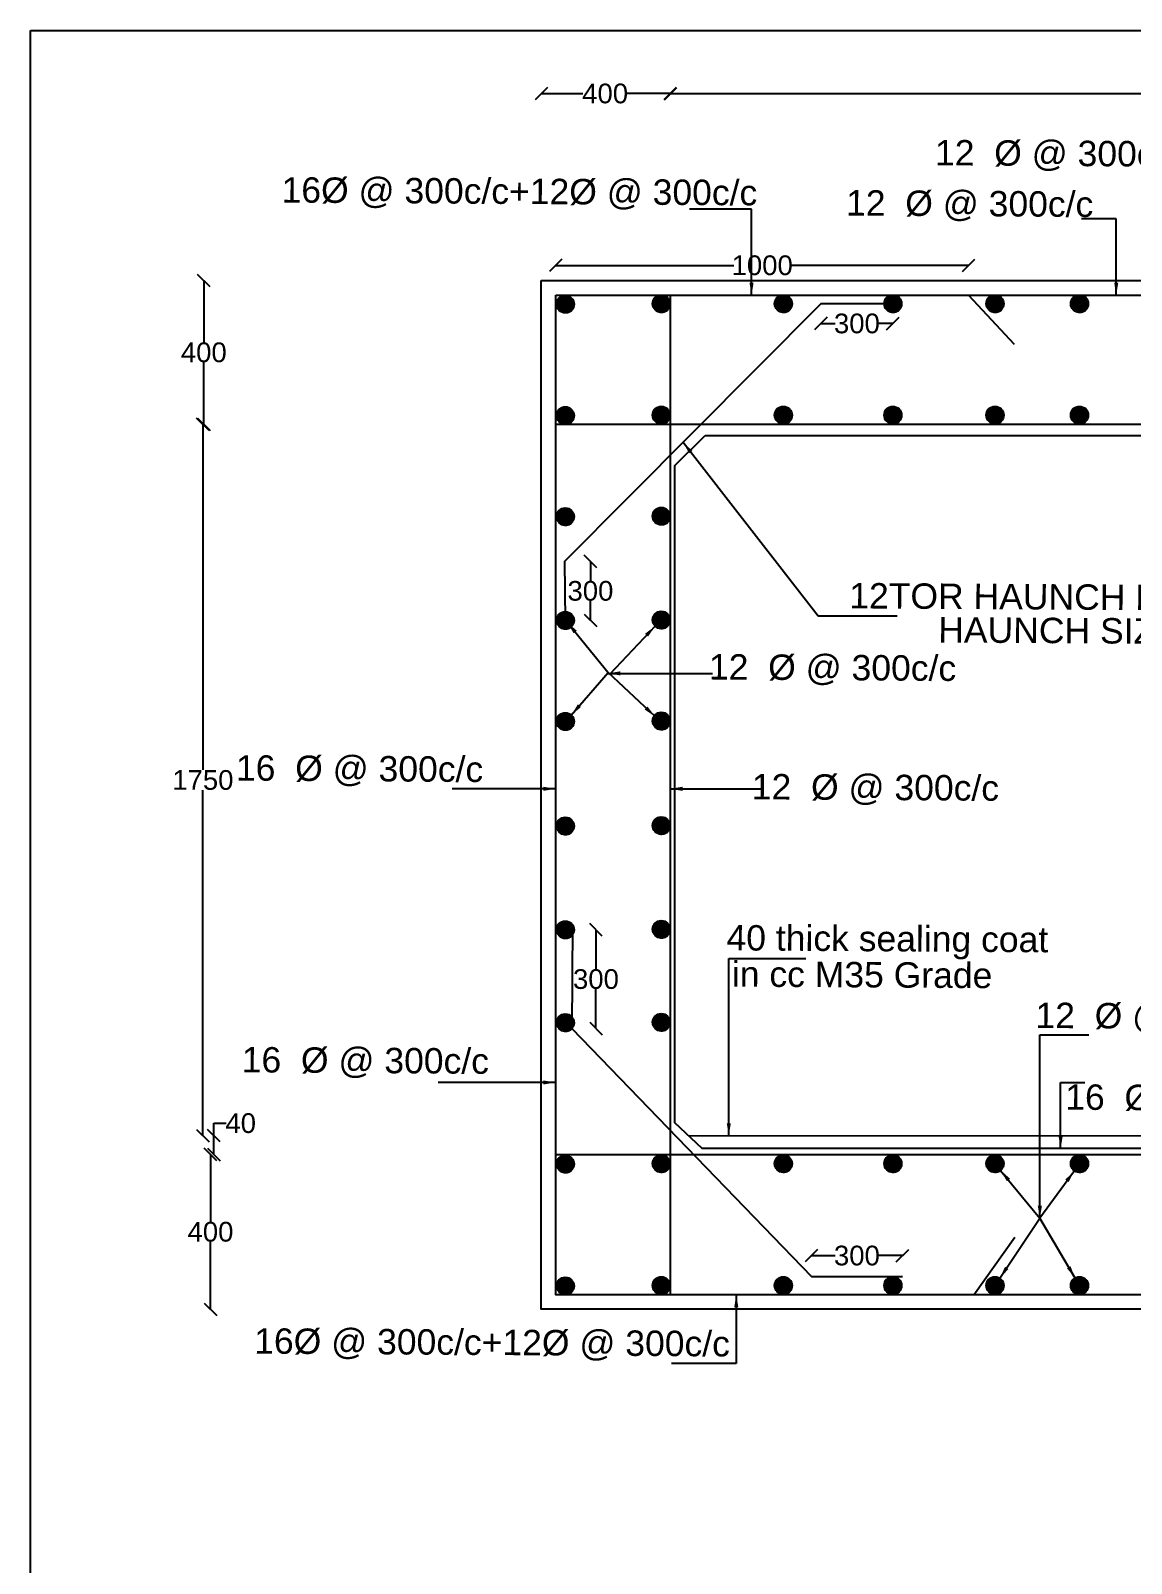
# Model space of a CAD drawing. Header units: millimetres. Extents: x 5124 to 6568637, y 2311 to 91879094.
# Drawn here: x 3680916 to 3689297, y 45946404 to 45958074 of the extents above; entities that cross this region are included whole.
import ezdxf

# ---------------------------------------------------------------- set-up
doc = ezdxf.new("R2010")
doc.units = ezdxf.units.MM
doc.header["$MEASUREMENT"] = 0
doc.layers.add('DIMENSION', color=7, linetype='Continuous')
doc.layers.add('DRAWING', color=7, linetype='Continuous')
doc.styles.get("Standard").update_dxf_attribs({"font": 'arial.ttf', "height": 150})
doc.dimstyles.get("Standard").update_dxf_attribs({"dimtxt": 200, "dimasz": 110, "dimexe": 0.18, "dimexo": 0.0625, "dimgap": 0.09, "dimtad": 0, "dimtih": 1, "dimtoh": 1, "dimdec": 0, "dimzin": 0, "dimdsep": 46, "dimtxsty": 'Standard', "dimblk": 'OBLIQUE', "dimcen": 0.09, "dimse1": 1, "dimse2": 1, "dimadec": 0, "dimazin": 0, "dimtfac": 1, "dimtdec": 0, "dimtofl": 0, "dimtmove": 0, "dimatfit": 3, "dimfxl": 1, "dimtolj": 1, "dimtzin": 0, "dimarcsym": 0})

# ---------------------------------------------------------------- blocks, each defined once
blk = doc.blocks.new('_Oblique')
at = {"color": 0, "linetype": 'ByBlock', "lineweight": -2}
blk.add_line((-0.5, -0.5), (0.5, 0.5), dxfattribs=at)
blk = doc.blocks.new('*D64')
at = {"layer": 'Defpoints', "color": 0}
for p in [(3688058, 45956287), (3684914, 45956061), (3688058, 45956061)]:
    blk.add_point(p, dxfattribs=at)
at = {"layer": 'DIMENSION', "color": 0, "lineweight": -2}
for p, q in [((3684914, 45956287), (3686269, 45956287)), ((3688058, 45956287), (3686703, 45956287))]:
    blk.add_line(p, q, dxfattribs=at)
at = {"layer": 'DIMENSION', "color": 0, "lineweight": -2, "xscale": 95, "yscale": 95, "zscale": 95, "rotation": 180}
blk.add_blockref('_Oblique', (3684914, 45956287), dxfattribs=at)
at = {"layer": 'DIMENSION', "color": 0, "lineweight": -2, "xscale": 95, "yscale": 95, "zscale": 95}
blk.add_blockref('_Oblique', (3688058, 45956287), dxfattribs=at)
at = {"layer": 'DIMENSION', "color": 0, "insert": (3686486, 45956287), "char_height": 150, "attachment_point": 5}
blk.add_mtext('\\A1;1000', dxfattribs=at)
blk = doc.blocks.new('*D65')
at = {"layer": 'Defpoints', "color": 0}
for p in [(3685789, 45957595), (3684804, 45956171), (3685789, 45956171)]:
    blk.add_point(p, dxfattribs=at)
at = {"layer": 'DIMENSION', "color": 0, "lineweight": -2}
for p, q in [((3684804, 45957595), (3685121, 45957595)), ((3685789, 45957595), (3685458, 45957595))]:
    blk.add_line(p, q, dxfattribs=at)
at = {"layer": 'DIMENSION', "color": 0, "lineweight": -2, "xscale": 95, "yscale": 95, "zscale": 95, "rotation": 180}
blk.add_blockref('_Oblique', (3684804, 45957595), dxfattribs=at)
at = {"layer": 'DIMENSION', "color": 0, "lineweight": -2, "xscale": 95, "yscale": 95, "zscale": 95}
blk.add_blockref('_Oblique', (3685789, 45957595), dxfattribs=at)
at = {"layer": 'DIMENSION', "color": 0, "insert": (3685290, 45957595), "char_height": 150, "attachment_point": 5}
blk.add_mtext('\\A1;400', dxfattribs=at)
blk = doc.blocks.new('*D66')
at = {"layer": 'Defpoints', "color": 0}
for p in [(3693487, 45957595), (3685784, 45956061), (3693487, 45956061)]:
    blk.add_point(p, dxfattribs=at)
at = {"layer": 'DIMENSION', "color": 0, "lineweight": -2}
for p, q in [((3685784, 45957595), (3689411, 45957595)), ((3693487, 45957595), (3689861, 45957595))]:
    blk.add_line(p, q, dxfattribs=at)
at = {"layer": 'DIMENSION', "color": 0, "lineweight": -2, "xscale": 95, "yscale": 95, "zscale": 95, "rotation": 180}
blk.add_blockref('_Oblique', (3685784, 45957595), dxfattribs=at)
at = {"layer": 'DIMENSION', "color": 0, "lineweight": -2, "xscale": 95, "yscale": 95, "zscale": 95}
blk.add_blockref('_Oblique', (3693487, 45957595), dxfattribs=at)
at = {"layer": 'DIMENSION', "color": 0, "insert": (3689636, 45957595), "char_height": 150, "attachment_point": 5}
blk.add_mtext('\\A1;2500', dxfattribs=at)
blk = doc.blocks.new('*D73')
at = {"layer": 'Defpoints', "color": 0}
for p in [(3686932, 45955995), (3687481, 45955995), (3687481, 45955844)]:
    blk.add_point(p, dxfattribs=at)
at = {"layer": 'DIMENSION', "color": 0, "lineweight": -2}
for p, q in [((3686932, 45955844), (3687041, 45955844)), ((3687481, 45955844), (3687372, 45955844))]:
    blk.add_line(p, q, dxfattribs=at)
at = {"layer": 'DIMENSION', "color": 0, "lineweight": -2, "xscale": 95, "yscale": 95, "zscale": 95, "rotation": 180}
blk.add_blockref('_Oblique', (3686932, 45955844), dxfattribs=at)
at = {"layer": 'DIMENSION', "color": 0, "lineweight": -2, "xscale": 95, "yscale": 95, "zscale": 95}
blk.add_blockref('_Oblique', (3687481, 45955844), dxfattribs=at)
at = {"layer": 'DIMENSION', "color": 0, "insert": (3687207, 45955844), "char_height": 150, "attachment_point": 5}
blk.add_mtext('\\A1;300', dxfattribs=at)
blk = doc.blocks.new('*D74')
at = {"layer": 'Defpoints', "color": 0}
for p in [(3684980, 45954032), (3685178, 45954032), (3684987, 45953584)]:
    blk.add_point(p, dxfattribs=at)
at = {"layer": 'DIMENSION', "color": 0, "lineweight": -2}
for p, q in [((3685178, 45954032), (3685178, 45953885)), ((3685178, 45953584), (3685178, 45953731))]:
    blk.add_line(p, q, dxfattribs=at)
at = {"layer": 'DIMENSION', "color": 0, "lineweight": -2, "xscale": 95, "yscale": 95, "zscale": 95}
for p, rotation in [((3685178, 45954032), 90), ((3685178, 45953584), 270)]:
    blk.add_blockref('_Oblique', p, dxfattribs=dict(at, rotation=rotation))
at = {"layer": 'DIMENSION', "color": 0, "insert": (3685178, 45953808), "char_height": 150, "attachment_point": 5}
blk.add_mtext('\\A1;300', dxfattribs=at)
blk = doc.blocks.new('*D75')
at = {"layer": 'Defpoints', "color": 0}
for p in [(3685053, 45951228), (3685037, 45950477), (3685220, 45950477)]:
    blk.add_point(p, dxfattribs=at)
at = {"layer": 'DIMENSION', "color": 0, "lineweight": -2}
for p, q in [((3685220, 45951228), (3685220, 45950929)), ((3685220, 45950477), (3685220, 45950776))]:
    blk.add_line(p, q, dxfattribs=at)
at = {"layer": 'DIMENSION', "color": 0, "lineweight": -2, "xscale": 95, "yscale": 95, "zscale": 95}
for p, rotation in [((3685220, 45951228), 90), ((3685220, 45950477), 270)]:
    blk.add_blockref('_Oblique', p, dxfattribs=dict(at, rotation=rotation))
at = {"layer": 'DIMENSION', "color": 0, "insert": (3685220, 45950852), "char_height": 150, "attachment_point": 5}
blk.add_mtext('\\A1;300', dxfattribs=at)
blk = doc.blocks.new('*D76')
at = {"layer": 'Defpoints', "color": 0}
for p in [(3686860, 45948747), (3686860, 45948589), (3687554, 45948589)]:
    blk.add_point(p, dxfattribs=at)
at = {"layer": 'DIMENSION', "color": 0, "lineweight": -2}
for p, q in [((3686860, 45948747), (3687042, 45948747)), ((3687554, 45948747), (3687373, 45948747))]:
    blk.add_line(p, q, dxfattribs=at)
at = {"layer": 'DIMENSION', "color": 0, "lineweight": -2, "xscale": 95, "yscale": 95, "zscale": 95, "rotation": 180}
blk.add_blockref('_Oblique', (3686860, 45948747), dxfattribs=at)
at = {"layer": 'DIMENSION', "color": 0, "lineweight": -2, "xscale": 95, "yscale": 95, "zscale": 95}
blk.add_blockref('_Oblique', (3687554, 45948747), dxfattribs=at)
at = {"layer": 'DIMENSION', "color": 0, "insert": (3687207, 45948747), "char_height": 150, "attachment_point": 5}
blk.add_mtext('\\A1;300', dxfattribs=at)
blk = doc.blocks.new('*D90')
at = {"layer": 'Defpoints', "color": 0}
for p in [(3682285, 45949517), (3684914, 45949517), (3684804, 45948339)]:
    blk.add_point(p, dxfattribs=at)
at = {"layer": 'DIMENSION', "color": 0, "lineweight": -2}
for p, q in [((3682285, 45949517), (3682285, 45949005)), ((3682285, 45948339), (3682285, 45948852))]:
    blk.add_line(p, q, dxfattribs=at)
at = {"layer": 'DIMENSION', "color": 0, "lineweight": -2, "xscale": 95, "yscale": 95, "zscale": 95}
for p, rotation in [((3682285, 45949517), 90), ((3682285, 45948339), 270)]:
    blk.add_blockref('_Oblique', p, dxfattribs=dict(at, rotation=rotation))
at = {"layer": 'DIMENSION', "color": 0, "insert": (3682285, 45948928), "char_height": 150, "attachment_point": 5}
blk.add_mtext('\\A1;400', dxfattribs=at)
blk = doc.blocks.new('*D91')
at = {"layer": 'Defpoints', "color": 0}
for p in [(3682310, 45949660), (3686032, 45949660), (3686032, 45949517)]:
    blk.add_point(p, dxfattribs=at)
at = {"layer": 'DIMENSION', "color": 0, "lineweight": -2}
for p, q in [((3682310, 45949660), (3682310, 45949755)), ((3682310, 45949755), (3682405, 45949755)), ((3682310, 45949517), (3682310, 45949660))]:
    blk.add_line(p, q, dxfattribs=at)
at = {"layer": 'DIMENSION', "color": 0, "lineweight": -2, "xscale": 95, "yscale": 95, "zscale": 95}
for p, rotation in [((3682310, 45949660), 90), ((3682310, 45949517), 270)]:
    blk.add_blockref('_Oblique', p, dxfattribs=dict(at, rotation=rotation))
at = {"layer": 'DIMENSION', "color": 0, "insert": (3682515, 45949755), "char_height": 150, "attachment_point": 5}
blk.add_mtext('\\A1;40', dxfattribs=at)
blk = doc.blocks.new('*D92')
at = {"layer": 'Defpoints', "color": 0}
for p in [(3682227, 45955077), (3685784, 45955077), (3685925, 45949660)]:
    blk.add_point(p, dxfattribs=at)
at = {"layer": 'DIMENSION', "color": 0, "lineweight": -2}
for p, q in [((3682227, 45955077), (3682227, 45952445)), ((3682227, 45949660), (3682227, 45952292))]:
    blk.add_line(p, q, dxfattribs=at)
at = {"layer": 'DIMENSION', "color": 0, "lineweight": -2, "xscale": 95, "yscale": 95, "zscale": 95}
for p, rotation in [((3682227, 45955077), 90), ((3682227, 45949660), 270)]:
    blk.add_blockref('_Oblique', p, dxfattribs=dict(at, rotation=rotation))
at = {"layer": 'DIMENSION', "color": 0, "insert": (3682227, 45952368), "char_height": 150, "attachment_point": 5}
blk.add_mtext('\\A1;1750', dxfattribs=at)
blk = doc.blocks.new('*D93')
at = {"layer": 'Defpoints', "color": 0}
for p in [(3682234, 45956171), (3684914, 45956171), (3684914, 45955077)]:
    blk.add_point(p, dxfattribs=at)
at = {"layer": 'DIMENSION', "color": 0, "lineweight": -2}
for p, q in [((3682234, 45956171), (3682234, 45955701)), ((3682234, 45955077), (3682234, 45955548))]:
    blk.add_line(p, q, dxfattribs=at)
at = {"layer": 'DIMENSION', "color": 0, "lineweight": -2, "xscale": 95, "yscale": 95, "zscale": 95}
for p, rotation in [((3682234, 45956171), 90), ((3682234, 45955077), 270)]:
    blk.add_blockref('_Oblique', p, dxfattribs=dict(at, rotation=rotation))
at = {"layer": 'DIMENSION', "color": 0, "insert": (3682234, 45955624), "char_height": 150, "attachment_point": 5}
blk.add_mtext('\\A1;400', dxfattribs=at)

msp = doc.modelspace()

# ---------------------------------------------------------------- hatches: boundary and pattern name
at = {"layer": 'DRAWING'}
h = msp.add_hatch(dxfattribs=at)
h.set_pattern_fill('ANSI31', color=256, scale=0.879733, style=0)
h.set_pattern_definition([(45, (523125.20968, 5536680.49231), (-0.07775810721613, 0.07775810721613), [])])
h.paths.add_polyline_path([(3685053.2, 45955991.5, 1), (3684919.9, 45955991.5, 1)])
h = msp.add_hatch(dxfattribs=at)
h.set_pattern_fill('ANSI31', color=256, scale=0.879733, style=0)
h.set_pattern_definition([(45, (523856.2382, 5536683.86306), (-0.07775810721613, 0.07775810721613), [])])
h.paths.add_polyline_path([(3685784.2, 45955994.9, 0.9586945), (3685651.2, 45956000.5), (3685651.2, 45955989.3, 0.9586945)])
h = msp.add_hatch(dxfattribs=at)
h.set_pattern_fill('ANSI31', color=256, scale=0.879733, style=0)
h.set_pattern_definition([(45, (524785.96588, 5536683.86306), (-0.07775810721613, 0.07775810721613), [])])
h.paths.add_polyline_path([(3686713.9, 45955994.9, 0.9586945), (3686580.9, 45956000.5), (3686580.9, 45955989.3, 0.9586945)])
h = msp.add_hatch(dxfattribs=at)
h.set_pattern_fill('ANSI31', color=256, scale=0.879733, style=0)
h.set_pattern_definition([(45, (525619.71714, 5536683.86306), (-0.07775810721613, 0.07775810721613), [])])
h.paths.add_polyline_path([(3687547.7, 45955994.9, 0.9586945), (3687414.7, 45956000.5), (3687414.7, 45955989.3, 0.9586945)])
h = msp.add_hatch(dxfattribs=at)
h.set_pattern_fill('ANSI31', color=256, scale=0.879733, style=0)
h.set_pattern_definition([(45, (526396.82395, 5536683.86306), (-0.07775810721613, 0.07775810721613), [])])
h.paths.add_polyline_path([(3688324.8, 45955994.9, 0.9586945), (3688191.8, 45956000.5), (3688191.8, 45955989.3, 0.9586945)])
h = msp.add_hatch(dxfattribs=at)
h.set_pattern_fill('ANSI31', color=256, scale=0.879733, style=0)
h.set_pattern_definition([(45, (527040.5907, 5536683.86306), (-0.07775810721613, 0.07775810721613), [])])
h.paths.add_polyline_path([(3688968.6, 45955994.9, 0.9586945), (3688835.5, 45956000.5), (3688835.5, 45955989.3, 0.9586945)])
h = msp.add_hatch(dxfattribs=at)
h.set_pattern_fill('ANSI31', color=256, scale=0.879733, style=0)
h.set_pattern_definition([(45, (523125.20968, 5535832.55056), (-0.07775810721613, 0.07775810721613), [])])
h.paths.add_polyline_path([(3685053.2, 45955143.6, 1), (3684919.9, 45955143.6, 1)])
h = msp.add_hatch(dxfattribs=at)
h.set_pattern_fill('ANSI31', color=256, scale=0.879733, style=0)
h.set_pattern_definition([(45, (523856.2382, 5535835.92131), (-0.07775810721613, 0.07775810721613), [])])
h.paths.add_polyline_path([(3685784.2, 45955147, 0.9586945), (3685651.2, 45955152.6), (3685651.2, 45955141.3, 0.9586945)])
h = msp.add_hatch(dxfattribs=at)
h.set_pattern_fill('ANSI31', color=256, scale=0.879733, style=0)
h.set_pattern_definition([(45, (524785.96588, 5535835.92131), (-0.07775810721613, 0.07775810721613), [])])
h.paths.add_polyline_path([(3686713.9, 45955147, 0.9586945), (3686580.9, 45955152.6), (3686580.9, 45955141.3, 0.9586945)])
h = msp.add_hatch(dxfattribs=at)
h.set_pattern_fill('ANSI31', color=256, scale=0.879733, style=0)
h.set_pattern_definition([(45, (525619.71714, 5535835.92131), (-0.07775810721613, 0.07775810721613), [])])
h.paths.add_polyline_path([(3687547.7, 45955147, 0.9586945), (3687414.7, 45955152.6), (3687414.7, 45955141.3, 0.9586945)])
h = msp.add_hatch(dxfattribs=at)
h.set_pattern_fill('ANSI31', color=256, scale=0.879733, style=0)
h.set_pattern_definition([(45, (526396.82395, 5535835.92131), (-0.07775810721613, 0.07775810721613), [])])
h.paths.add_polyline_path([(3688324.8, 45955147, 0.9586945), (3688191.8, 45955152.6), (3688191.8, 45955141.3, 0.9586945)])
h = msp.add_hatch(dxfattribs=at)
h.set_pattern_fill('ANSI31', color=256, scale=0.879733, style=0)
h.set_pattern_definition([(45, (527040.5907, 5535835.92131), (-0.07775810721613, 0.07775810721613), [])])
h.paths.add_polyline_path([(3688968.6, 45955147, 0.9586945), (3688835.5, 45955152.6), (3688835.5, 45955141.3, 0.9586945)])
h = msp.add_hatch(dxfattribs=at)
h.set_pattern_fill('ANSI31', color=256, scale=0.879733, style=0)
h.set_pattern_definition([(45, (523125.20968, 5535062.79967), (-0.07775810721613, 0.07775810721613), [])])
h.paths.add_polyline_path([(3685053.2, 45954373.8, 1), (3684919.9, 45954373.8, 1)])
h = msp.add_hatch(dxfattribs=at)
h.set_pattern_fill('ANSI31', color=256, scale=0.879733, style=0)
h.set_pattern_definition([(45, (523856.2382, 5535066.17041), (-0.07775810721613, 0.07775810721613), [])])
h.paths.add_polyline_path([(3685784.2, 45954377.2, 0.9586945), (3685651.2, 45954382.8), (3685651.2, 45954371.6, 0.9586945)])
h = msp.add_hatch(dxfattribs=at)
h.set_pattern_fill('ANSI31', color=256, scale=0.879733, style=0)
h.set_pattern_definition([(45, (523125.20968, 5534272.8824), (-0.07775810721613, 0.07775810721613), [])])
h.paths.add_polyline_path([(3685053.2, 45953583.9, 1), (3684919.9, 45953583.9, 1)])
h = msp.add_hatch(dxfattribs=at)
h.set_pattern_fill('ANSI31', color=256, scale=0.879733, style=0)
h.set_pattern_definition([(45, (523856.2382, 5534276.25315), (-0.07775810721613, 0.07775810721613), [])])
h.paths.add_polyline_path([(3685784.2, 45953587.3, 0.9586945), (3685651.2, 45953592.9), (3685651.2, 45953581.7, 0.9586945)])
h = msp.add_hatch(dxfattribs=at)
h.set_pattern_fill('ANSI31', color=256, scale=0.879733, style=0)
h.set_pattern_definition([(45, (523125.20968, 5533503.48021), (-0.07775810721613, 0.07775810721613), [])])
h.paths.add_polyline_path([(3685053.2, 45952814.5, 1), (3684919.9, 45952814.5, 1)])
h = msp.add_hatch(dxfattribs=at)
h.set_pattern_fill('ANSI31', color=256, scale=0.879733, style=0)
h.set_pattern_definition([(45, (523856.2382, 5533506.85096), (-0.07775810721613, 0.07775810721613), [])])
h.paths.add_polyline_path([(3685784.2, 45952817.9, 0.9586945), (3685651.2, 45952823.5), (3685651.2, 45952812.3, 0.9586945)])
h = msp.add_hatch(dxfattribs=at)
h.set_pattern_fill('ANSI31', color=256, scale=0.879733, style=0)
h.set_pattern_definition([(45, (523125.20968, 5532707.22827), (-0.07775810721613, 0.07775810721613), [])])
h.paths.add_polyline_path([(3685053.2, 45952018.3, 1), (3684919.9, 45952018.3, 1)])
h = msp.add_hatch(dxfattribs=at)
h.set_pattern_fill('ANSI31', color=256, scale=0.879733, style=0)
h.set_pattern_definition([(45, (523856.2382, 5532710.59902), (-0.07775810721613, 0.07775810721613), [])])
h.paths.add_polyline_path([(3685784.2, 45952021.6, 0.9586945), (3685651.2, 45952027.3), (3685651.2, 45952016, 0.9586945)])
h = msp.add_hatch(dxfattribs=at)
h.set_pattern_fill('ANSI31', color=256, scale=0.879733, style=0)
h.set_pattern_definition([(45, (523125.20968, 5531917.36912), (-0.07775810721613, 0.07775810721613), [])])
h.paths.add_polyline_path([(3685053.2, 45951228.4, 1), (3684919.9, 45951228.4, 1)])
h = msp.add_hatch(dxfattribs=at)
h.set_pattern_fill('ANSI31', color=256, scale=0.879733, style=0)
h.set_pattern_definition([(45, (523856.2382, 5531920.73987), (-0.07775810721613, 0.07775810721613), [])])
h.paths.add_polyline_path([(3685784.2, 45951231.8, 0.9586945), (3685651.2, 45951237.4), (3685651.2, 45951226.2, 0.9586945)])
h = msp.add_hatch(dxfattribs=at)
h.set_pattern_fill('ANSI31', color=256, scale=0.879733, style=0)
h.set_pattern_definition([(45, (523125.20968, 5531209.51213), (-0.07775810721613, 0.07775810721613), [])])
h.paths.add_polyline_path([(3685053.2, 45950520.6, 1), (3684919.9, 45950520.6, 1)])
h = msp.add_hatch(dxfattribs=at)
h.set_pattern_fill('ANSI31', color=256, scale=0.879733, style=0)
h.set_pattern_definition([(45, (523856.2382, 5531212.88288), (-0.07775810721613, 0.07775810721613), [])])
h.paths.add_polyline_path([(3685784.2, 45950523.9, 0.9586945), (3685651.2, 45950529.5), (3685651.2, 45950518.3, 0.9586945)])
h = msp.add_hatch(dxfattribs=at)
h.set_pattern_fill('ANSI31', color=256, scale=0.879733, style=0)
h.set_pattern_definition([(45, (523125.20968, 5530133.25567), (-0.07775810721613, 0.07775810721613), [])])
h.paths.add_polyline_path([(3685053.2, 45949444.3, 1), (3684919.9, 45949444.3, 1)])
h = msp.add_hatch(dxfattribs=at)
h.set_pattern_fill('ANSI31', color=256, scale=0.879733, style=0)
h.set_pattern_definition([(45, (523856.2382, 5530136.62642), (-0.07775810721613, 0.07775810721613), [])])
h.paths.add_polyline_path([(3685784.2, 45949447.7, 0.9586945), (3685651.2, 45949453.3), (3685651.2, 45949442.1, 0.9586945)])
h = msp.add_hatch(dxfattribs=at)
h.set_pattern_fill('ANSI31', color=256, scale=0.879733, style=0)
h.set_pattern_definition([(45, (524785.96588, 5530136.62642), (-0.07775810721613, 0.07775810721613), [])])
h.paths.add_polyline_path([(3686713.9, 45949447.7, 0.9586945), (3686580.9, 45949453.3), (3686580.9, 45949442.1, 0.9586945)])
h = msp.add_hatch(dxfattribs=at)
h.set_pattern_fill('ANSI31', color=256, scale=0.879733, style=0)
h.set_pattern_definition([(45, (525619.71714, 5530136.62642), (-0.07775810721613, 0.07775810721613), [])])
h.paths.add_polyline_path([(3687547.7, 45949447.7, 0.9586945), (3687414.7, 45949453.3), (3687414.7, 45949442.1, 0.9586945)])
h = msp.add_hatch(dxfattribs=at)
h.set_pattern_fill('ANSI31', color=256, scale=0.879733, style=0)
h.set_pattern_definition([(45, (526396.82395, 5530136.62642), (-0.07775810721613, 0.07775810721613), [])])
h.paths.add_polyline_path([(3688324.8, 45949447.7, 0.9586945), (3688191.8, 45949453.3), (3688191.8, 45949442.1, 0.9586945)])
h = msp.add_hatch(dxfattribs=at)
h.set_pattern_fill('ANSI31', color=256, scale=0.879733, style=0)
h.set_pattern_definition([(45, (527040.5907, 5530136.62642), (-0.07775810721613, 0.07775810721613), [])])
h.paths.add_polyline_path([(3688968.6, 45949447.7, 0.9586945), (3688835.5, 45949453.3), (3688835.5, 45949442.1, 0.9586945)])
h = msp.add_hatch(dxfattribs=at)
h.set_pattern_fill('ANSI31', color=256, scale=0.879733, style=0)
h.set_pattern_definition([(45, (523125.20968, 5529204.96341), (-0.07775810721613, 0.07775810721613), [])])
h.paths.add_polyline_path([(3685053.2, 45948516, 1), (3684919.9, 45948516, 1)])
h = msp.add_hatch(dxfattribs=at)
h.set_pattern_fill('ANSI31', color=256, scale=0.879733, style=0)
h.set_pattern_definition([(45, (523856.2382, 5529208.33416), (-0.07775810721613, 0.07775810721613), [])])
h.paths.add_polyline_path([(3685784.2, 45948519.4, 0.9586945), (3685651.2, 45948525), (3685651.2, 45948513.8, 0.9586945)])
h = msp.add_hatch(dxfattribs=at)
h.set_pattern_fill('ANSI31', color=256, scale=0.879733, style=0)
h.set_pattern_definition([(45, (524785.96588, 5529208.33416), (-0.07775810721613, 0.07775810721613), [])])
h.paths.add_polyline_path([(3686713.9, 45948519.4, 0.9586945), (3686580.9, 45948525), (3686580.9, 45948513.8, 0.9586945)])
h = msp.add_hatch(dxfattribs=at)
h.set_pattern_fill('ANSI31', color=256, scale=0.879733, style=0)
h.set_pattern_definition([(45, (525619.71714, 5529208.33416), (-0.07775810721613, 0.07775810721613), [])])
h.paths.add_polyline_path([(3687547.7, 45948519.4, 0.9586945), (3687414.7, 45948525), (3687414.7, 45948513.8, 0.9586945)])
h = msp.add_hatch(dxfattribs=at)
h.set_pattern_fill('ANSI31', color=256, scale=0.879733, style=0)
h.set_pattern_definition([(45, (526396.82395, 5529208.33416), (-0.07775810721613, 0.07775810721613), [])])
h.paths.add_polyline_path([(3688324.8, 45948519.4, 0.9586945), (3688191.8, 45948525), (3688191.8, 45948513.8, 0.9586945)])
h = msp.add_hatch(dxfattribs=at)
h.set_pattern_fill('ANSI31', color=256, scale=0.879733, style=0)
h.set_pattern_definition([(45, (527040.5907, 5529208.33416), (-0.07775810721613, 0.07775810721613), [])])
h.paths.add_polyline_path([(3688968.6, 45948519.4, 0.9586945), (3688835.5, 45948525), (3688835.5, 45948513.8, 0.9586945)])

# ---------------------------------------------------------------- linework, layer by layer
at = {"layer": 'DIMENSION'}
for points in [[(3684803.7, 45956171.4), (3702891.1, 45956171.4), (3702891.1, 45948339.3), (3684803.7, 45948339.3)], [(3684913.8, 45956061.3), (3702781, 45956061.3), (3702781, 45948449.4), (3684913.8, 45948449.4)]]:
    msp.add_lwpolyline(points, close=True, dxfattribs=at)
for points in [[(3685784.1, 45956061.3), (3685784.1, 45948449.4)], [(3688057.8, 45956061.3), (3688405.3, 45955687.1)], [(3684913.8, 45955077), (3702781, 45955077)], [(3684913.8, 45949517.2), (3702781, 45949517.2)], [(3688098, 45948449.4), (3688409.8, 45948887.9)]]:
    msp.add_lwpolyline(points, dxfattribs=at)
at = {"layer": 'DRAWING'}
msp.add_lwpolyline([(3680915.7, 45958074.3), (3712977.8, 45958074.3), (3712977.8, 45934529.6), (3680915.7, 45934529.6)], close=True, dxfattribs=at)
for points in [[(3687481.1, 45955994.9), (3686932.3, 45955994.9), (3684979.9, 45954031.9), (3684986.5, 45953583.9)], [(3686052.8, 45954990.9), (3693132.8, 45954990.9), (3693413.8, 45954698.7), (3693413.8, 45949796.9), (3693142.8, 45949562.1), (3686028.3, 45949562.1), (3685821.2, 45949757.9), (3685821.2, 45954762.5), (3686052.8, 45954990.9)], [(3685040.9, 45951266.9), (3685036.6, 45950476.6), (3686860.1, 45948589.3), (3687554, 45948589.3)], [(3685924.8, 45949660), (3693256.9, 45949661)]]:
    msp.add_lwpolyline(points, dxfattribs=at)
for centre in [(3684986.5, 45955991.5), (3685717.6, 45955994.9), (3686647.3, 45955994.9), (3687481.1, 45955994.9), (3688258.2, 45955994.9), (3688901.9, 45955994.9), (3684986.5, 45955143.6), (3685717.6, 45955147), (3686647.3, 45955147), (3687481.1, 45955147), (3688258.2, 45955147), (3688901.9, 45955147), (3684986.5, 45954373.8), (3685717.6, 45954377.2), (3684986.5, 45953583.9), (3685717.6, 45953587.3), (3684986.5, 45952814.5), (3685717.6, 45952817.9), (3684986.5, 45952018.3), (3685717.6, 45952021.6), (3684986.5, 45951228.4), (3685717.6, 45951231.8), (3684986.5, 45950520.6), (3685717.6, 45950523.9), (3684986.5, 45949444.3), (3685717.6, 45949447.7), (3686647.3, 45949447.7), (3687481.1, 45949447.7), (3688258.2, 45949447.7), (3688901.9, 45949447.7), (3684986.5, 45948516), (3685717.6, 45948519.4), (3686647.3, 45948519.4), (3687481.1, 45948519.4), (3688258.2, 45948519.4), (3688901.9, 45948519.4)]:
    msp.add_circle(centre, 66.6, dxfattribs=at)

# ---------------------------------------------------------------- texts
for s, p in [('12  Ø @ 300c/c ', (3687801, 45957049.2)), ('16Ø @ 300c/c+12Ø @ 300c/c', (3682825.7, 45956765.4)), ('12  Ø @ 300c/c ', (3687123.9, 45956666.9)), ('12TOR HAUNCH BARS @300C/C', (3687148.2, 45953675.6)), (' HAUNCH SIZE 150*150', (3687750.9, 45953416.2)), ('12  Ø @ 300c/c ', (3686079.9, 45953134.1)), ('16  Ø @ 300c/c ', (3682478.5, 45952364.5)), ('12  Ø @ 300c/c ', (3686406.3, 45952221.8)), ('40 thick sealing coat', (3686213.6, 45951071.4)), ('in cc M35 Grade', (3686254.6, 45950795.4)), ('12  Ø @ 300c/c ', (3688566.1, 45950480.7)), ('16  Ø @ 300c/c ', (3682522.4, 45950142.8)), ('16  Ø @  250c/c ', (3688792.8, 45949858.6)), ('16Ø @ 300c/c+12Ø @ 300c/c', (3682617.3, 45948001.2))]:
    msp.add_text(s, height=193.541, rotation=359.65712, dxfattribs=at).set_placement(p)

# ---------------------------------------------------------------- dimensions: what is measured, and where the dimension line sits
at = {"layer": 'DIMENSION'}
dim = msp.add_linear_dim(base=(3685788.9, 45957595.4), p1=(3684803.7, 45956171.4), p2=(3685788.9, 45956171.4), text='400', dimstyle='Standard', override={"dimasz": 95, "dimfxl": 2000, "dimarcsym": 1}, dxfattribs=at)
dim.commit()
dim.dimension.update_dxf_attribs({"geometry": '*D65', "text_midpoint": (3685289.6, 45957595.4), "dimtype": 160})
for base, p1, p2, text, picture, middle in [((3693487.1, 45957595.1), (3685784.1, 45956061.3), (3693487.1, 45956061.3), '2500', '*D66', (3689635.6, 45957595.1)), ((3688057.8, 45956287.4), (3684913.8, 45956061.3), (3688057.8, 45956061.3), '1000', '*D64', (3686485.8, 45956287.4)), ((3687481.1, 45955843.8), (3686932.3, 45955994.9), (3687481.1, 45955994.9), '300', '*D73', (3687206.7, 45955843.8)), ((3686860.1, 45948747.1), (3687554, 45948589.3), (3686860.1, 45948589.3), '300', '*D76', (3687207, 45948747.1))]:
    dim = msp.add_linear_dim(base=base, p1=p1, p2=p2, text=text, dimstyle='Standard', override={"dimasz": 95, "dimfxl": 2000, "dimarcsym": 1}, dxfattribs=at)
    dim.commit()
    dim.dimension.update_dxf_attribs({"geometry": picture, "text_midpoint": middle})
for base, p1, p2, text, picture, middle in [((3682234.4, 45956171.4), (3684913.8, 45955077), (3684913.8, 45956171.4), '400', '*D93', (3682234.4, 45955624.2)), ((3682227, 45955077), (3685924.8, 45949660), (3685784.1, 45955077), '1750', '*D92', (3682227, 45952368.5)), ((3685178.3, 45954031.9), (3684986.5, 45953583.9), (3684979.9, 45954031.9), '300', '*D74', (3685178.3, 45953807.9)), ((3685219.8, 45950476.6), (3685053.2, 45951228.4), (3685036.6, 45950476.6), '300', '*D75', (3685219.8, 45950852.5)), ((3682310.2, 45949660), (3686032.2, 45949517.2), (3686032.2, 45949660), '40', '*D91', (3682515.5, 45949755)), ((3682285.5, 45949517.2), (3684803.7, 45948339.3), (3684913.8, 45949517.2), '400', '*D90', (3682285.5, 45948928.2))]:
    dim = msp.add_linear_dim(base=base, p1=p1, p2=p2, angle=90, text=text, dimstyle='Standard', override={"dimasz": 95, "dimfxl": 2000, "dimarcsym": 1}, dxfattribs=at)
    dim.commit()
    dim.dimension.update_dxf_attribs({"geometry": picture, "text_midpoint": middle})

# ---------------------------------------------------------------- leaders
at = {"layer": 'DRAWING'}
for points in [[(3686404.8, 45956061.3), (3686404.8, 45956715.5), (3685932.8, 45956715.5)], [(3689181.6, 45956061.3), (3689181.6, 45956640.6), (3688916.3, 45956640.6)], [(3685883.5, 45954940.4), (3686913, 45953618.1), (3687513.6, 45953618.1)], [(3685001.7, 45953569.3), (3685313.5, 45953188.1)], [(3685670.2, 45953540.5), (3685326.8, 45953175.6)], [(3685032.2, 45952863), (3685313.5, 45953188.1)], [(3685310.4, 45953180.5), (3686106.9, 45953180.5)], [(3685670.5, 45952852), (3685313.5, 45953188.1)], [(3684913.8, 45952301.7), (3684124.7, 45952301.7)], [(3685784.1, 45952301.7), (3686498.7, 45952301.7)], [(3686231.6, 45949660.1), (3686231.6, 45951010.3), (3686818.3, 45951010.3)], [(3688600, 45949032.2), (3688600, 45950428.9), (3688973.8, 45950428.9)], [(3684913.8, 45950065.7), (3684017.8, 45950065.7)], [(3688758.2, 45949562.1), (3688758.2, 45950065.6), (3688943.3, 45950065.6)], [(3688301, 45949396.6), (3688600, 45949032.2)], [(3688862.8, 45949393.8), (3688600, 45949032.2)], [(3688295.1, 45948574.8), (3688600, 45949032.2)], [(3688868.1, 45948576.8), (3688600, 45949032.2)], [(3686288.5, 45948449.4), (3686288.5, 45947926.8), (3685794.1, 45947926.8)]]:
    msp.add_leader(points, dimstyle='Standard', override={"dimasz": 95, "dimgap": 0.09, "dimtad": 0, "dimfxl": 2000, "dimarcsym": 1}, dxfattribs=at)

doc.saveas('drawing.dxf')
